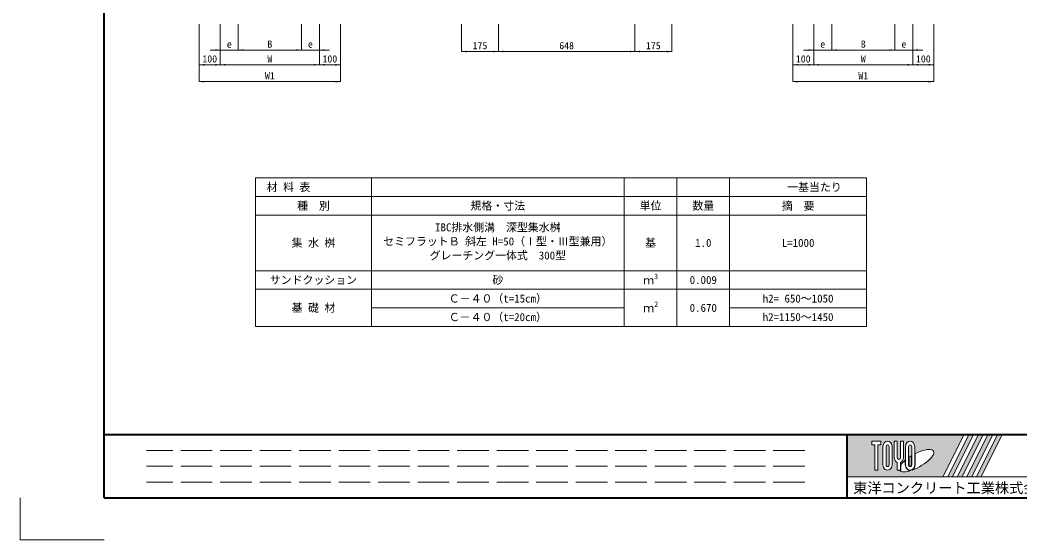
# Model space of a CAD drawing. Units: millimetres at full size. Extents: x 95 to 26200, y 7460 to 13400.
# Drawn here: x 8900 to 13646, y 7460 to 9926 of the extents above; entities that cross this region are included whole.
import ezdxf
from ezdxf.enums import TextEntityAlignment as Align

# ---------------------------------------------------------------- set-up
doc = ezdxf.new("R2010")
doc.units = ezdxf.units.MM
doc.header["$LTSCALE"] = 25
doc.linetypes.add('DASHED', pattern=[7.5, 6, -1.5])
for name, color, linetype, lineweight in [('Defpoints_3', 8, 'Continuous', 0), ('図枠', 7, 'Continuous', 5), ('寸法・材料表', 7, 'Continuous', 13), ('寸法線', 7, 'Continuous', 13), ('補助線', 8, 'Continuous', 20)]:
    doc.layers.add(name, color=color, linetype=linetype, lineweight=lineweight)
doc.styles.add('ＭＳ ゴシック', font='')
doc.styles.get('ＭＳ ゴシック').set_extended_font_data('MS Gothic')

# ---------------------------------------------------------------- blocks, each defined once
blk = doc.blocks.new('filled_arrow')
at = {"color": 0, "linetype": 'Continuous', "lineweight": -2}
blk.add_solid([(7.5, 1.25), (0, 0), (7.5, -1.25)], dxfattribs=at)

msp = doc.modelspace()

# ---------------------------------------------------------------- hatches: boundary and pattern name
at = {"layer": '図枠'}
h = msp.add_hatch(color=256, dxfattribs=at)
h.paths.add_polyline_path([(12825, 7959.96), (12825, 7759.96), (13280.31, 7759.96), (13380.31, 7959.96)])
edge = h.paths.add_edge_path(flags=16)
edge.add_ellipse((13154.45, 7836.13), major_axis=(80.81, 45.23), ratio=0.3471473, start_angle=-144.31122, end_angle=72.1899, ccw=False)
edge.add_ellipse((13124.52, 7816.6), major_axis=(0, 27.5), ratio=0.8463542, start_angle=-160.70346, end_angle=-90)
edge.add_line((13147.8, 7816.6), (13147.8, 7869.02))
edge = h.paths.add_edge_path(flags=16)
edge.add_ellipse((13124.52, 7903.33), major_axis=(0, 25.38), ratio=0.8463542, start_angle=-90, end_angle=90, ccw=False)
edge.add_line((13146.01, 7903.33), (13146.01, 7816.6))
edge.add_ellipse((13124.52, 7816.6), major_axis=(0, 25.38), ratio=0.8463542, start_angle=90, end_angle=-90, ccw=False)
edge.add_line((13103.04, 7816.6), (13103.04, 7903.33))
edge = h.paths.add_edge_path(flags=16)
edge.add_line((13131.69, 7903.33), (13131.69, 7816.6))
edge.add_ellipse((13124.52, 7816.6), major_axis=(0, 8.46), ratio=0.8463542, start_angle=90, end_angle=-90, ccw=False)
edge.add_line((13117.36, 7816.6), (13117.36, 7903.33))
edge.add_ellipse((13124.52, 7903.33), major_axis=(0, 8.46), ratio=0.8463542, start_angle=-90, end_angle=90, ccw=False)
edge = h.paths.add_edge_path(flags=16)
edge.add_line((13129.9, 7859), (13129.9, 7816.6))
edge.add_ellipse((13124.52, 7816.6), major_axis=(0, 6.35), ratio=0.8463542, start_angle=90, end_angle=-90, ccw=False)
edge.add_line((13119.15, 7816.6), (13119.15, 7852.06))
edge.add_ellipse((13154.45, 7836.13), major_axis=(80.81, 45.23), ratio=0.3471473, start_angle=107.79174, end_angle=126.47132, ccw=False)
edge = h.paths.add_edge_path(flags=16)
edge.add_ellipse((13070.81, 7850.97), major_axis=(0, 25.38), ratio=0.8463542, start_angle=-163.34117, end_angle=-90, ccw=False)
edge.add_line((13077.97, 7827.04), (13077.97, 7791.21))
edge.add_line((13077.97, 7791.21), (13063.65, 7791.21))
edge.add_line((13063.65, 7791.21), (13063.65, 7827.04))
edge.add_ellipse((13070.81, 7850.97), major_axis=(0, 25.38), ratio=0.8463542, start_angle=90, end_angle=163.34117, ccw=False)
edge.add_line((13049.33, 7850.97), (13049.33, 7928.71))
edge.add_line((13049.33, 7928.71), (13063.65, 7928.71))
edge.add_line((13063.65, 7928.71), (13063.65, 7850.97))
edge.add_ellipse((13070.81, 7850.97), major_axis=(0, 8.46), ratio=0.8463542, start_angle=90, end_angle=-90)
edge.add_line((13077.97, 7850.97), (13077.97, 7928.71))
edge.add_line((13077.97, 7928.71), (13092.3, 7928.71))
edge.add_line((13092.3, 7928.71), (13092.3, 7850.97))
edge = h.paths.add_edge_path(flags=16)
edge.add_line((13101.25, 7838.49), (13101.25, 7816.6))
edge.add_ellipse((13124.52, 7816.6), major_axis=(0, 27.5), ratio=0.8463542, start_angle=90, end_angle=-171.54427)
edge.add_ellipse((13154.45, 7836.13), major_axis=(80.81, 45.23), ratio=0.3471473, start_angle=-178.64954, end_angle=-148.29244, ccw=False)
edge.add_line((13074.89, 7789.1), (13079.76, 7789.1))
edge.add_line((13079.76, 7789.1), (13079.76, 7815.91))
edge.add_ellipse((13154.45, 7836.13), major_axis=(80.81, 45.23), ratio=0.3471473, start_angle=148.21912, end_angle=165.90812, ccw=False)
edge = h.paths.add_edge_path(flags=16)
edge.add_ellipse((13017.1, 7903.33), major_axis=(0, 25.38), ratio=0.8463542, start_angle=-90, end_angle=90, ccw=False)
edge.add_line((13038.59, 7903.33), (13038.59, 7816.6))
edge.add_ellipse((13017.1, 7816.6), major_axis=(0, 25.38), ratio=0.8463542, start_angle=90, end_angle=-90, ccw=False)
edge.add_line((12995.62, 7816.6), (12995.62, 7903.33))
edge = h.paths.add_edge_path(flags=16)
edge.add_line((13024.26, 7903.33), (13024.26, 7816.6))
edge.add_ellipse((13017.1, 7816.6), major_axis=(0, 8.46), ratio=0.8463542, start_angle=90, end_angle=-90, ccw=False)
edge.add_line((13009.94, 7816.6), (13009.94, 7903.33))
edge.add_ellipse((13017.1, 7903.33), major_axis=(0, 8.46), ratio=0.8463542, start_angle=-90, end_angle=90, ccw=False)
h.paths.add_polyline_path([(12984.88, 7928.71), (12984.88, 7911.79), (12970.55, 7911.79), (12970.55, 7791.21), (12956.23, 7791.21), (12956.23, 7911.79), (12941.91, 7911.79), (12941.91, 7928.71)], flags=16)
for points in [[(13303, 7759.96), (13325.69, 7759.96), (13425.69, 7959.96), (13403, 7959.96)], [(13471.06, 7959.96), (13448.38, 7959.96), (13348.38, 7759.96), (13371.06, 7759.96)], [(13516.44, 7959.96), (13493.75, 7959.96), (13393.75, 7759.96), (13416.44, 7759.96)], [(13561.81, 7959.96), (13539.12, 7959.96), (13439.12, 7759.96), (13461.81, 7759.96)]]:
    msp.add_hatch(color=256, dxfattribs=at).paths.add_polyline_path(points)

# ---------------------------------------------------------------- linework, layer by layer
at = {"layer": 'Defpoints_3'}
for p, q in [((10017.69, 9177.14), (12917.69, 9177.14)), ((10017.69, 9177.14), (10017.69, 9089.14)), ((10567.69, 9177.14), (10567.69, 9089.14)), ((11767.69, 9177.14), (11767.69, 9089.14)), ((12017.69, 9177.14), (12017.69, 9089.14)), ((12267.69, 9177.14), (12267.69, 9089.14)), ((12917.69, 9177.14), (12917.69, 9089.14))]:
    msp.add_line(p, q, dxfattribs=at)
at = {"layer": 'Defpoints_3', "color": 7, "lineweight": 13}
for p, q in [((8900, 7659.96), (8900, 7459.96)), ((8900, 7459.96), (9300, 7459.96))]:
    msp.add_line(p, q, dxfattribs=at)
at = {"layer": '図枠', "lineweight": 40}
for p, q in [((9300, 7659.96), (9300, 13199.96)), ((9300, 7959.96), (17100, 7959.96)), ((12825, 7659.96), (12825, 7959.96)), ((9300, 7659.96), (17100, 7659.96))]:
    msp.add_line(p, q, dxfattribs=at)
at = {"layer": '図枠'}
for p, q in [((12825, 7959.96), (13380.31, 7959.96)), ((12941.91, 7928.71), (12941.91, 7911.79)), ((12941.91, 7928.71), (12984.88, 7928.71)), ((12984.88, 7928.71), (12984.88, 7911.79)), ((13049.33, 7928.71), (13063.65, 7928.71)), ((13049.33, 7850.97), (13049.33, 7928.71)), ((13063.65, 7928.71), (13063.65, 7850.97)), ((13077.97, 7928.71), (13092.3, 7928.71)), ((13077.97, 7850.97), (13077.97, 7928.71)), ((13092.3, 7928.71), (13092.3, 7850.97)), ((13380.31, 7959.96), (13280.31, 7759.96)), ((13403, 7959.96), (13303, 7759.96)), ((13425.69, 7959.96), (13325.69, 7759.96)), ((13448.38, 7959.96), (13348.38, 7759.96)), ((13471.06, 7959.96), (13371.06, 7759.96)), ((13493.75, 7959.96), (13393.75, 7759.96)), ((13403, 7959.96), (13425.69, 7959.96)), ((13516.44, 7959.96), (13416.44, 7759.96)), ((13539.12, 7959.96), (13439.12, 7759.96)), ((13448.38, 7959.96), (13471.06, 7959.96)), ((13561.81, 7959.96), (13461.81, 7759.96)), ((13493.75, 7959.96), (13516.44, 7959.96)), ((13539.12, 7959.96), (13561.81, 7959.96)), ((12956.23, 7911.79), (12941.91, 7911.79)), ((12956.23, 7911.79), (12956.23, 7791.21)), ((12970.55, 7911.79), (12970.55, 7791.21)), ((12984.88, 7911.79), (12970.55, 7911.79)), ((12995.62, 7903.33), (12995.62, 7816.6)), ((13009.94, 7816.6), (13009.94, 7903.33)), ((13024.26, 7903.33), (13024.26, 7816.6)), ((13038.59, 7816.6), (13038.59, 7903.33)), ((13103.04, 7903.33), (13103.04, 7816.6)), ((13117.36, 7816.6), (13117.36, 7903.33)), ((13131.69, 7903.33), (13131.69, 7816.6)), ((13146.01, 7816.6), (13146.01, 7903.33)), ((13101.25, 7838.49), (13101.25, 7816.6)), ((13119.15, 7816.6), (13119.15, 7852.06)), ((13129.9, 7859), (13129.9, 7816.6)), ((13147.8, 7816.6), (13147.8, 7869.02)), ((12970.55, 7791.21), (12956.23, 7791.21)), ((13063.65, 7827.04), (13063.65, 7791.21)), ((13077.97, 7791.21), (13063.65, 7791.21)), ((13074.89, 7789.1), (13079.76, 7789.1)), ((13077.97, 7827.04), (13077.97, 7791.21)), ((13079.76, 7815.91), (13079.76, 7789.1)), ((12825, 7759.96), (13280.31, 7759.96)), ((13303, 7759.96), (13325.69, 7759.96)), ((13348.38, 7759.96), (13371.06, 7759.96)), ((13393.75, 7759.96), (13416.44, 7759.96)), ((13439.12, 7759.96), (13461.81, 7759.96))]:
    msp.add_line(p, q, dxfattribs=at)
at = {"layer": '図枠', "linetype": 'DASHED', "lineweight": 9}
for p, q in [((12625, 7884.96), (9500, 7884.96)), ((12625, 7809.96), (9500, 7809.96)), ((12625, 7734.96), (9500, 7734.96))]:
    msp.add_line(p, q, dxfattribs=at)
at = {"layer": '図枠'}
for centre, major_axis, ratio, start_param, end_param in [((13017.1, 7903.33), (0, 25.38), 0.846354, 4.712389, 7.8539816), ((13124.52, 7903.33), (0, 25.38), 0.846354, 4.712389, 7.8539816), ((13017.1, 7903.33), (0, 8.46), 0.846354, 4.712389, 7.8539816), ((13124.52, 7903.33), (0, 8.46), 0.846354, 4.712389, 7.8539816), ((13154.45, 7836.13), (80.81, 45.23), 0.347147, 4.2621853, 7.7429163), ((13070.81, 7850.97), (0, 25.38), 0.846354, 1.5707963, 2.8017557), ((13070.81, 7850.97), (0, 8.46), 0.846354, 1.5707963, 4.712389), ((13070.81, 7850.97), (0, 25.38), 0.846354, 3.4814296, 4.712389), ((13154.45, 7836.13), (80.81, 45.23), 0.347147, 2.0815197, 2.5155126), ((13154.45, 7836.13), (80.81, 45.23), 0.347147, 1.6817405, 1.8219833), ((13017.1, 7816.6), (0, 25.38), 0.846354, 1.5707963, 4.712389), ((13017.1, 7816.6), (0, 8.46), 0.846354, 1.5707963, 4.712389), ((13154.45, 7836.13), (80.81, 45.23), 0.347147, 3.2093975, 4.2004451), ((13124.52, 7816.6), (0, 27.5), 0.846354, 1.5707963, 3.3154679), ((13124.52, 7816.6), (0, 25.38), 0.846354, 1.5707963, 4.712389), ((13124.52, 7816.6), (0, 8.46), 0.846354, 1.5707963, 4.712389), ((13124.52, 7816.6), (0, 6.35), 0.846354, 1.5707963, 4.712389), ((13124.52, 7816.6), (0, 27.5), 0.846354, 3.5338438, 4.712389)]:
    msp.add_ellipse(centre, major_axis=major_axis, ratio=ratio, start_param=start_param, end_param=end_param, dxfattribs=at)
at = {"layer": '寸法・材料表'}
for p, q in [((10017.69, 9089.14), (12917.69, 9089.14)), ((10017.69, 9089.14), (10017.69, 8473.14)), ((10567.69, 9089.14), (10567.69, 8473.14)), ((11767.69, 9089.14), (11767.69, 8473.14)), ((12017.69, 9089.14), (12017.69, 8473.14)), ((12267.69, 9089.14), (12267.69, 8473.14)), ((12917.69, 9089.14), (12917.69, 8473.14)), ((10017.69, 9001.14), (12917.69, 9001.14)), ((10017.69, 8737.14), (12917.69, 8737.14)), ((10017.69, 8649.14), (12917.69, 8649.14)), ((10567.69, 8561.14), (11767.69, 8561.14)), ((12267.69, 8561.14), (12917.69, 8561.14)), ((10017.69, 8473.14), (12917.69, 8473.14))]:
    msp.add_line(p, q, dxfattribs=at)
at = {"layer": '寸法線'}
for p, q in [((9750.65, 9906.22), (9750.65, 9713.81)), ((9750.65, 9906.22), (9750.65, 9633.81)), ((9850.65, 9906.22), (9850.65, 9783.81)), ((9850.65, 9906.22), (9850.65, 9713.81)), ((9850.65, 9906.22), (9850.65, 9713.81)), ((9935.65, 9906.22), (9935.65, 9783.81)), ((9935.65, 9906.22), (9935.65, 9783.81)), ((10235.65, 9906.22), (10235.65, 9783.81)), ((10235.65, 9906.22), (10235.65, 9783.81)), ((10320.65, 9906.22), (10320.65, 9783.81)), ((10320.65, 9906.22), (10320.65, 9713.81)), ((10320.65, 9906.22), (10320.65, 9713.81)), ((10420.65, 9906.22), (10420.65, 9713.81)), ((10420.65, 9906.22), (10420.65, 9633.81)), ((10995.2, 9906.22), (10995.2, 9776.78)), ((11170.2, 9906.22), (11170.2, 9776.78)), ((11170.2, 9906.22), (11170.2, 9776.78)), ((11818.2, 9906.22), (11818.2, 9776.78)), ((11818.2, 9906.22), (11818.2, 9776.78)), ((11993.2, 9906.22), (11993.2, 9776.78)), ((12567.02, 9906.22), (12567.02, 9713.81)), ((12567.02, 9906.22), (12567.02, 9633.81)), ((12667.02, 9906.22), (12667.02, 9783.81)), ((12667.02, 9906.22), (12667.02, 9713.81)), ((12667.02, 9906.22), (12667.02, 9713.81)), ((12752.02, 9906.22), (12752.02, 9783.81)), ((12752.02, 9906.22), (12752.02, 9783.81)), ((13052.02, 9906.22), (13052.02, 9783.81)), ((13052.02, 9906.22), (13052.02, 9783.81)), ((13137.02, 9906.22), (13137.02, 9783.81)), ((13137.02, 9906.22), (13137.02, 9713.81)), ((13137.02, 9906.22), (13137.02, 9713.81)), ((13237.02, 9906.22), (13237.02, 9713.81)), ((13237.02, 9906.22), (13237.02, 9633.81)), ((9802.65, 9783.81), (9983.65, 9783.81)), ((9935.65, 9783.81), (10235.65, 9783.81)), ((10187.65, 9783.81), (10368.65, 9783.81)), ((11170.2, 9776.78), (10995.2, 9776.78)), ((11818.2, 9776.78), (11170.2, 9776.78)), ((11818.2, 9776.78), (11993.2, 9776.78)), ((12619.02, 9783.81), (12800.02, 9783.81)), ((12752.02, 9783.81), (13052.02, 9783.81)), ((13004.02, 9783.81), (13185.02, 9783.81)), ((9850.65, 9713.81), (9750.65, 9713.81)), ((9850.65, 9713.81), (10320.65, 9713.81)), ((10320.65, 9713.81), (10420.65, 9713.81)), ((12667.02, 9713.81), (12567.02, 9713.81)), ((12667.02, 9713.81), (13137.02, 9713.81)), ((13137.02, 9713.81), (13237.02, 9713.81)), ((9750.65, 9633.81), (10420.65, 9633.81)), ((12567.02, 9633.81), (13237.02, 9633.81))]:
    msp.add_line(p, q, dxfattribs=at)
at = {"layer": '補助線', "lineweight": 13}
msp.add_line((12825, 7759.96), (13825, 7759.96), dxfattribs=at)

# ---------------------------------------------------------------- block references
at = {"layer": '寸法線', "xscale": 3.2, "yscale": 3.2, "rotation": 180}
for p in [(9850.65, 9783.81), (10235.65, 9783.81), (10235.65, 9783.81), (11170.2, 9776.78), (11818.2, 9776.78), (11993.2, 9776.78), (12667.02, 9783.81), (13052.02, 9783.81), (13052.02, 9783.81), (9850.65, 9713.81), (10320.65, 9713.81), (10420.65, 9713.81), (12667.02, 9713.81), (13137.02, 9713.81), (13237.02, 9713.81), (10420.65, 9633.81), (13237.02, 9633.81)]:
    msp.add_blockref('filled_arrow', p, dxfattribs=at)
at = {"layer": '寸法線', "xscale": 3.2, "yscale": 3.2}
for p in [(9935.65, 9783.81), (9935.65, 9783.81), (10320.65, 9783.81), (10995.2, 9776.78), (11170.2, 9776.78), (11818.2, 9776.78), (12752.02, 9783.81), (12752.02, 9783.81), (13137.02, 9783.81), (9750.65, 9713.81), (9850.65, 9713.81), (10320.65, 9713.81), (12567.02, 9713.81), (12667.02, 9713.81), (13137.02, 9713.81), (9750.65, 9633.81), (12567.02, 9633.81)]:
    msp.add_blockref('filled_arrow', p, dxfattribs=at)

# ---------------------------------------------------------------- texts
at = {"layer": '図枠', "style": 'ＭＳ ゴシック'}
msp.add_text('東洋コンクリート工業株式会社', height=49.37, dxfattribs=at).set_placement((13325, 7706.84), align=Align.MIDDLE_CENTER)
at = {"layer": '寸法・材料表', "style": 'ＭＳ ゴシック'}
msp.add_text('\u3000材 料 表', height=37.98, dxfattribs=at).set_placement((10018.89, 9133.14), align=Align.MIDDLE_LEFT)
for s, p in [('\u3000\u3000\u3000一基当たり', (12592.69, 9133.14)), ('種\u3000別', (10292.69, 9045.14)), ('規格・寸法', (11167.69, 9045.14)), ('単位', (11892.69, 9045.14)), ('数量', (12142.69, 9045.14)), ('摘\u3000要', (12592.69, 9045.14)), ('集 水 桝', (10292.69, 8869.14)), ('基', (11892.69, 8869.14)), ('1.0', (12142.69, 8869.14)), ('L=1000', (12592.69, 8869.14)), ('サンドクッション', (10292.69, 8693.14)), ('砂', (11167.69, 8693.14)), ('0.009', (12142.69, 8693.14)), ('Ｃ－４０（t=15cm）', (11167.69, 8605.14)), ('h2= 650～1050', (12592.69, 8605.14)), ('基 礎 材', (10292.69, 8561.14)), ('Ｃ－４０（t=20cm）', (11167.69, 8517.14)), ('0.670', (12142.69, 8561.14)), ('h2=1150～1450', (12592.69, 8517.14))]:
    msp.add_text(s, height=37.98, dxfattribs=at).set_placement(p, align=Align.MIDDLE_CENTER)
for s, p in [('IBC排水側溝\u3000深型集水桝', (10869.84, 8961.7)), ('セミフラットＢ 斜左 H=50（Ⅰ型・Ⅲ型兼用）', (10623.79, 8895.04)), ('グレーチング一体式\u3000300型', (10843.94, 8828.37))]:
    msp.add_text(s, height=37.98, dxfattribs=at).set_placement(p, align=Align.TOP_LEFT)
for s, height, p in [('ｍ', 37.98, (11857.73, 8661.01)), ('3', 26.58, (11909.53, 8689.01)), ('2', 26.58, (11909.53, 8557.01)), ('ｍ', 37.98, (11857.73, 8529.01))]:
    msp.add_text(s, height=height, dxfattribs=at).set_placement(p, align=Align.BOTTOM_LEFT)
at = {"layer": '寸法線', "style": 'ＭＳ ゴシック'}
for s, p in [('B', (10085.65, 9811.81)), ('B', (12902.02, 9811.81)), ('e', (9893.15, 9811.81)), ('e', (10278.15, 9811.81)), ('175', (11082.7, 9804.78)), ('648', (11494.2, 9804.78)), ('175', (11905.7, 9804.78)), ('e', (12709.52, 9811.81)), ('e', (13094.52, 9811.81)), ('100', (9800.65, 9741.81)), ('W', (10085.65, 9741.81)), ('100', (10370.65, 9741.81)), ('100', (12617.02, 9741.81)), ('W', (12902.02, 9741.81)), ('100', (13187.02, 9741.81)), ('W1', (10085.65, 9661.81)), ('W1', (12902.02, 9661.81))]:
    msp.add_text(s, height=34.18, dxfattribs=at).set_placement(p, align=Align.MIDDLE_CENTER)

doc.saveas('drawing.dxf')
